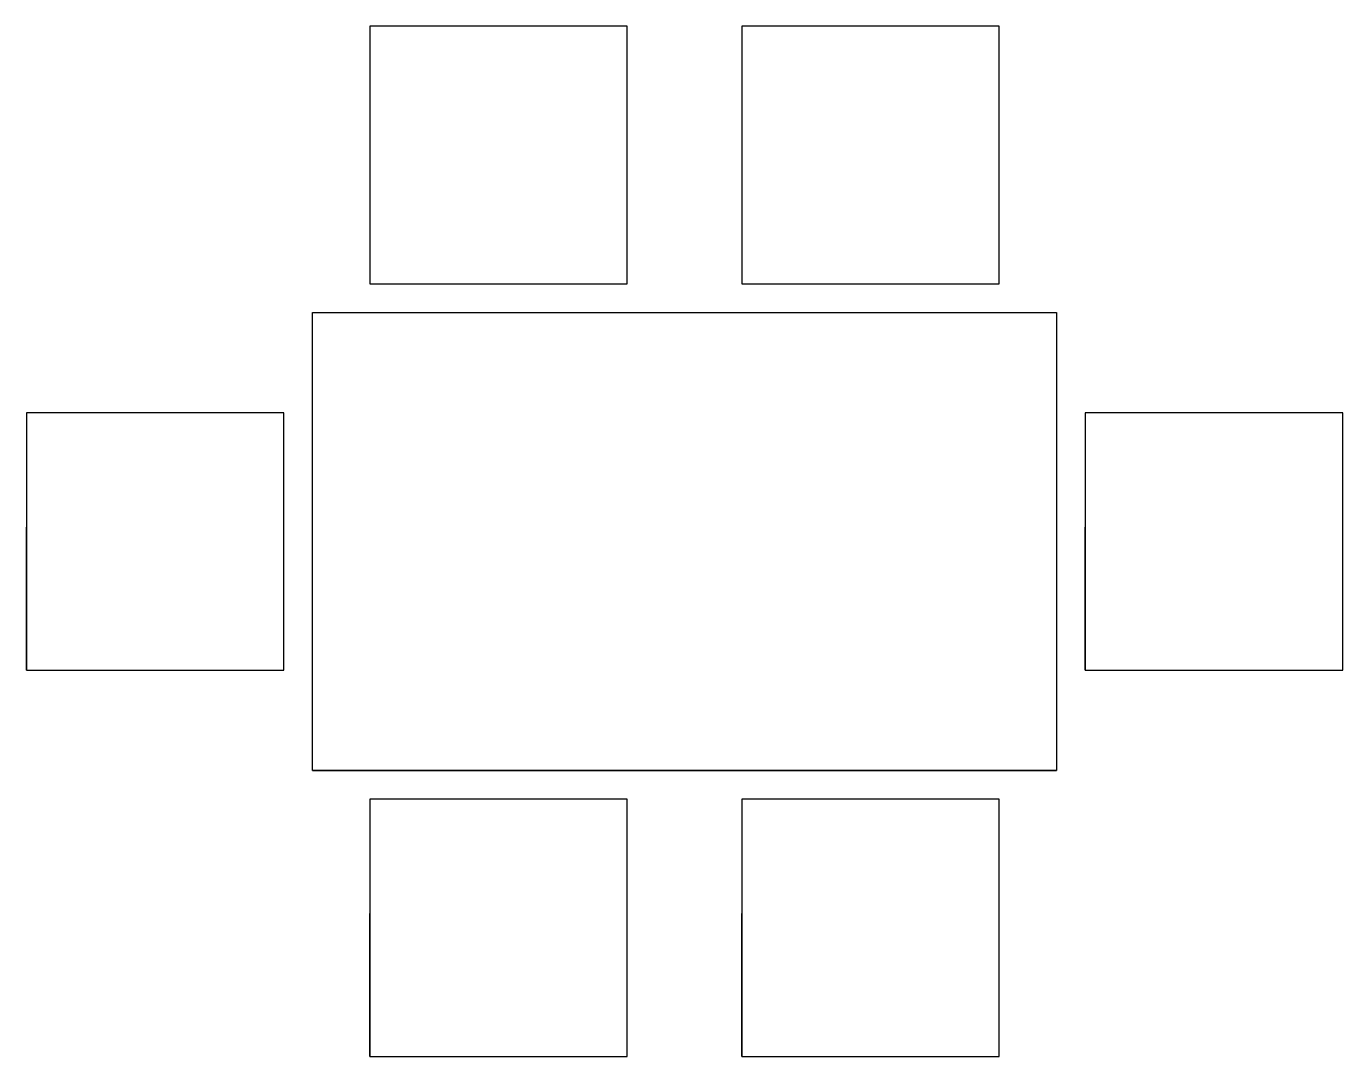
# Model space of a CAD drawing. Extents: x 38.47 to 40.77, y 33.4 to 35.2.
import ezdxf

# ---------------------------------------------------------------- set-up
doc = ezdxf.new("R2010")
doc.units = 0
doc.header["$LTSCALE"] = 0.5
doc.header["$MEASUREMENT"] = 0
doc.layers.get('0').update_dxf_attribs({"linetype": 'CONTINUOUS'})

# ---------------------------------------------------------------- blocks, each defined once
blk = doc.blocks.new('MESAC6')
for p, q in [((-0.55, 0.45), (-0.325, 0.45)), ((-1.15, -0.225), (-1.15, 0.025)), ((0.7, -0.225), (0.7, 0.025)), ((-1.15, -0.225), (-1.15, 0)), ((0.7, -0.225), (0.7, 0)), ((-1.15, -0.225), (-0.925, -0.225)), ((0.7, -0.225), (0.925, -0.225)), ((-0.65, -0.4), (0, -0.4)), ((0, -0.4), (0.65, -0.4)), ((-0.55, -0.9), (-0.55, -0.65)), ((0.1, -0.9), (0.1, -0.65)), ((-0.55, -0.9), (-0.55, -0.675)), ((0.1, -0.9), (0.1, -0.675))]:
    blk.add_line(p, q)
for points in [[(-0.1, 0.45), (-0.1, 0.9), (-0.55, 0.9), (-0.55, 0.45)], [(-0.65, 0.4), (0, 0.4), (0.65, 0.4), (0.65, -0.4), (-0.65, -0.4)], [(-0.7, -0.225), (-0.7, 0.225), (-1.15, 0.225), (-1.15, -0.225)], [(1.15, -0.225), (1.15, 0.225), (0.7, 0.225), (0.7, -0.225)]]:
    blk.add_lwpolyline(points, close=True)
for points in [[(0.1, 0.45), (0.55, 0.45), (0.55, 0.9), (0.1, 0.9), (0.1, 0.45), (0.325, 0.45)], [(-0.55, -0.9), (-0.1, -0.9), (-0.1, -0.45), (-0.55, -0.45), (-0.55, -0.9), (-0.325, -0.9)], [(0.1, -0.9), (0.55, -0.9), (0.55, -0.45), (0.1, -0.45), (0.1, -0.9), (0.325, -0.9)]]:
    blk.add_lwpolyline(points)

msp = doc.modelspace()

# ---------------------------------------------------------------- block references
msp.add_blockref('MESAC6', (39.6218, 34.3025))

doc.saveas('drawing.dxf')
